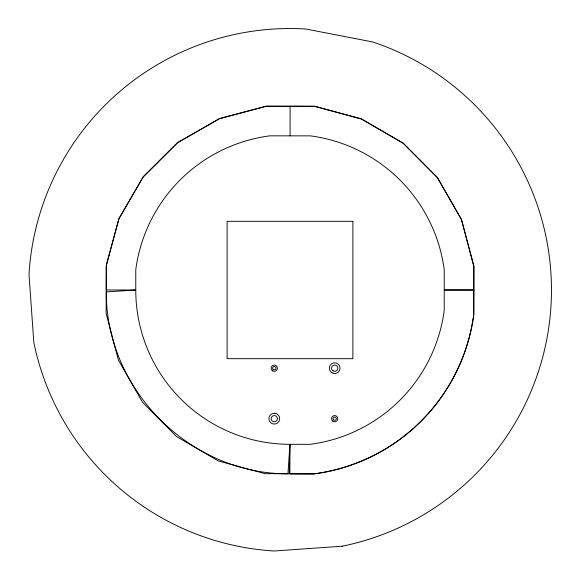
<?xml version="1.0" encoding="UTF-8"?>
<svg xmlns="http://www.w3.org/2000/svg" width="580" height="580" viewBox="0 0 580 580"><rect width="100%" height="100%" fill="white"/><g stroke="black" fill="none" stroke-linecap="round" stroke-linejoin="round"><path stroke-width="0.87" d="M290.101 106.321L265.923 106.307L219.167 118.806L177.248 142.977L143.013 177.168L118.799 219.059L106.249 265.792L106.234 289.986L135.771 290A154.229 154.229 0 0 0 289.913 444.316L289.899 473.94L314.099 473.954A185.44 185.44 0 0 0 473.838 314.396L473.867 265.988L461.361 219.218L437.182 177.284L402.97 143.035L361.064 118.806L314.309 106.249L290.101 106.234L290.087 135.858M289.217 473.766L289.913 444.316L310.22 444.331A155.563 155.563 0 0 0 444.222 310.481L444.244 269.867A155.563 155.563 0 0 0 310.394 135.865L269.78 135.843A155.563 155.563 0 0 0 135.778 269.693L135.771 290L106.271 291.914C105.806 389.724 190.16 474.172 287.963 473.809L289.913 444.316M473.853 290.014L444.229 290L473.766 290M106.336 265.024L106.133 313.41L118.458 360.202L142.47 402.208L176.537 436.566L218.341 460.94L265.024 473.664L313.41 473.867A185.353 185.353 0 0 0 473.664 314.976L473.867 266.59L461.542 219.798L437.53 177.792L403.462 143.434L361.659 119.059L314.976 106.336L266.59 106.133L219.798 118.458L177.792 142.47L143.434 176.537L119.059 218.341L106.336 265.024M342.287 546.193L274.195 551A261.478 261.478 0 0 1 33.807 342.287L29 274.195A261.478 261.478 0 0 1 305.805 29L372.817 41.985A261.478 261.478 0 0 1 342.287 546.193M274.869 413.322L273.463 413.351A5.38 5.38 0 0 0 268.91 419.021A5.38 5.38 0 0 0 274.159 424.045A5.38 5.38 0 0 0 279.625 419.26L279.596 417.854A5.38 5.38 0 0 0 274.869 413.322M352.887 221.321L227.113 221.321L227.113 358.679L352.887 358.679L352.887 221.321M277.407 418.673L277.298 417.861A3.125 3.125 0 0 0 271.15 418.673L271.259 419.478A3.125 3.125 0 0 0 277.407 418.673M331.992 372.853A5.38 5.38 0 0 0 340.061 368.199A5.38 5.38 0 0 0 331.992 363.537A5.38 5.38 0 0 0 331.992 372.853M332.775 421.145A3.125 3.125 0 0 0 337.777 419.086A3.125 3.125 0 0 0 333.493 415.78A3.125 3.125 0 0 0 332.775 421.145M272.716 370.903A3.125 3.125 0 0 0 277.407 368.199A3.125 3.125 0 0 0 272.716 365.487A3.125 3.125 0 0 0 272.716 370.903M333.116 370.903A3.125 3.125 0 0 0 337.814 368.199A3.125 3.125 0 0 0 333.116 365.487A3.125 3.125 0 0 0 333.116 370.903M273.107 369.366A1.653 1.653 0 0 0 275.877 368.626A1.653 1.653 0 0 0 273.847 366.596A1.653 1.653 0 0 0 273.107 369.366M333.514 419.84A1.653 1.653 0 0 0 336.284 419.101A1.653 1.653 0 0 0 334.254 417.071A1.653 1.653 0 0 0 333.514 419.84"/></g></svg>
